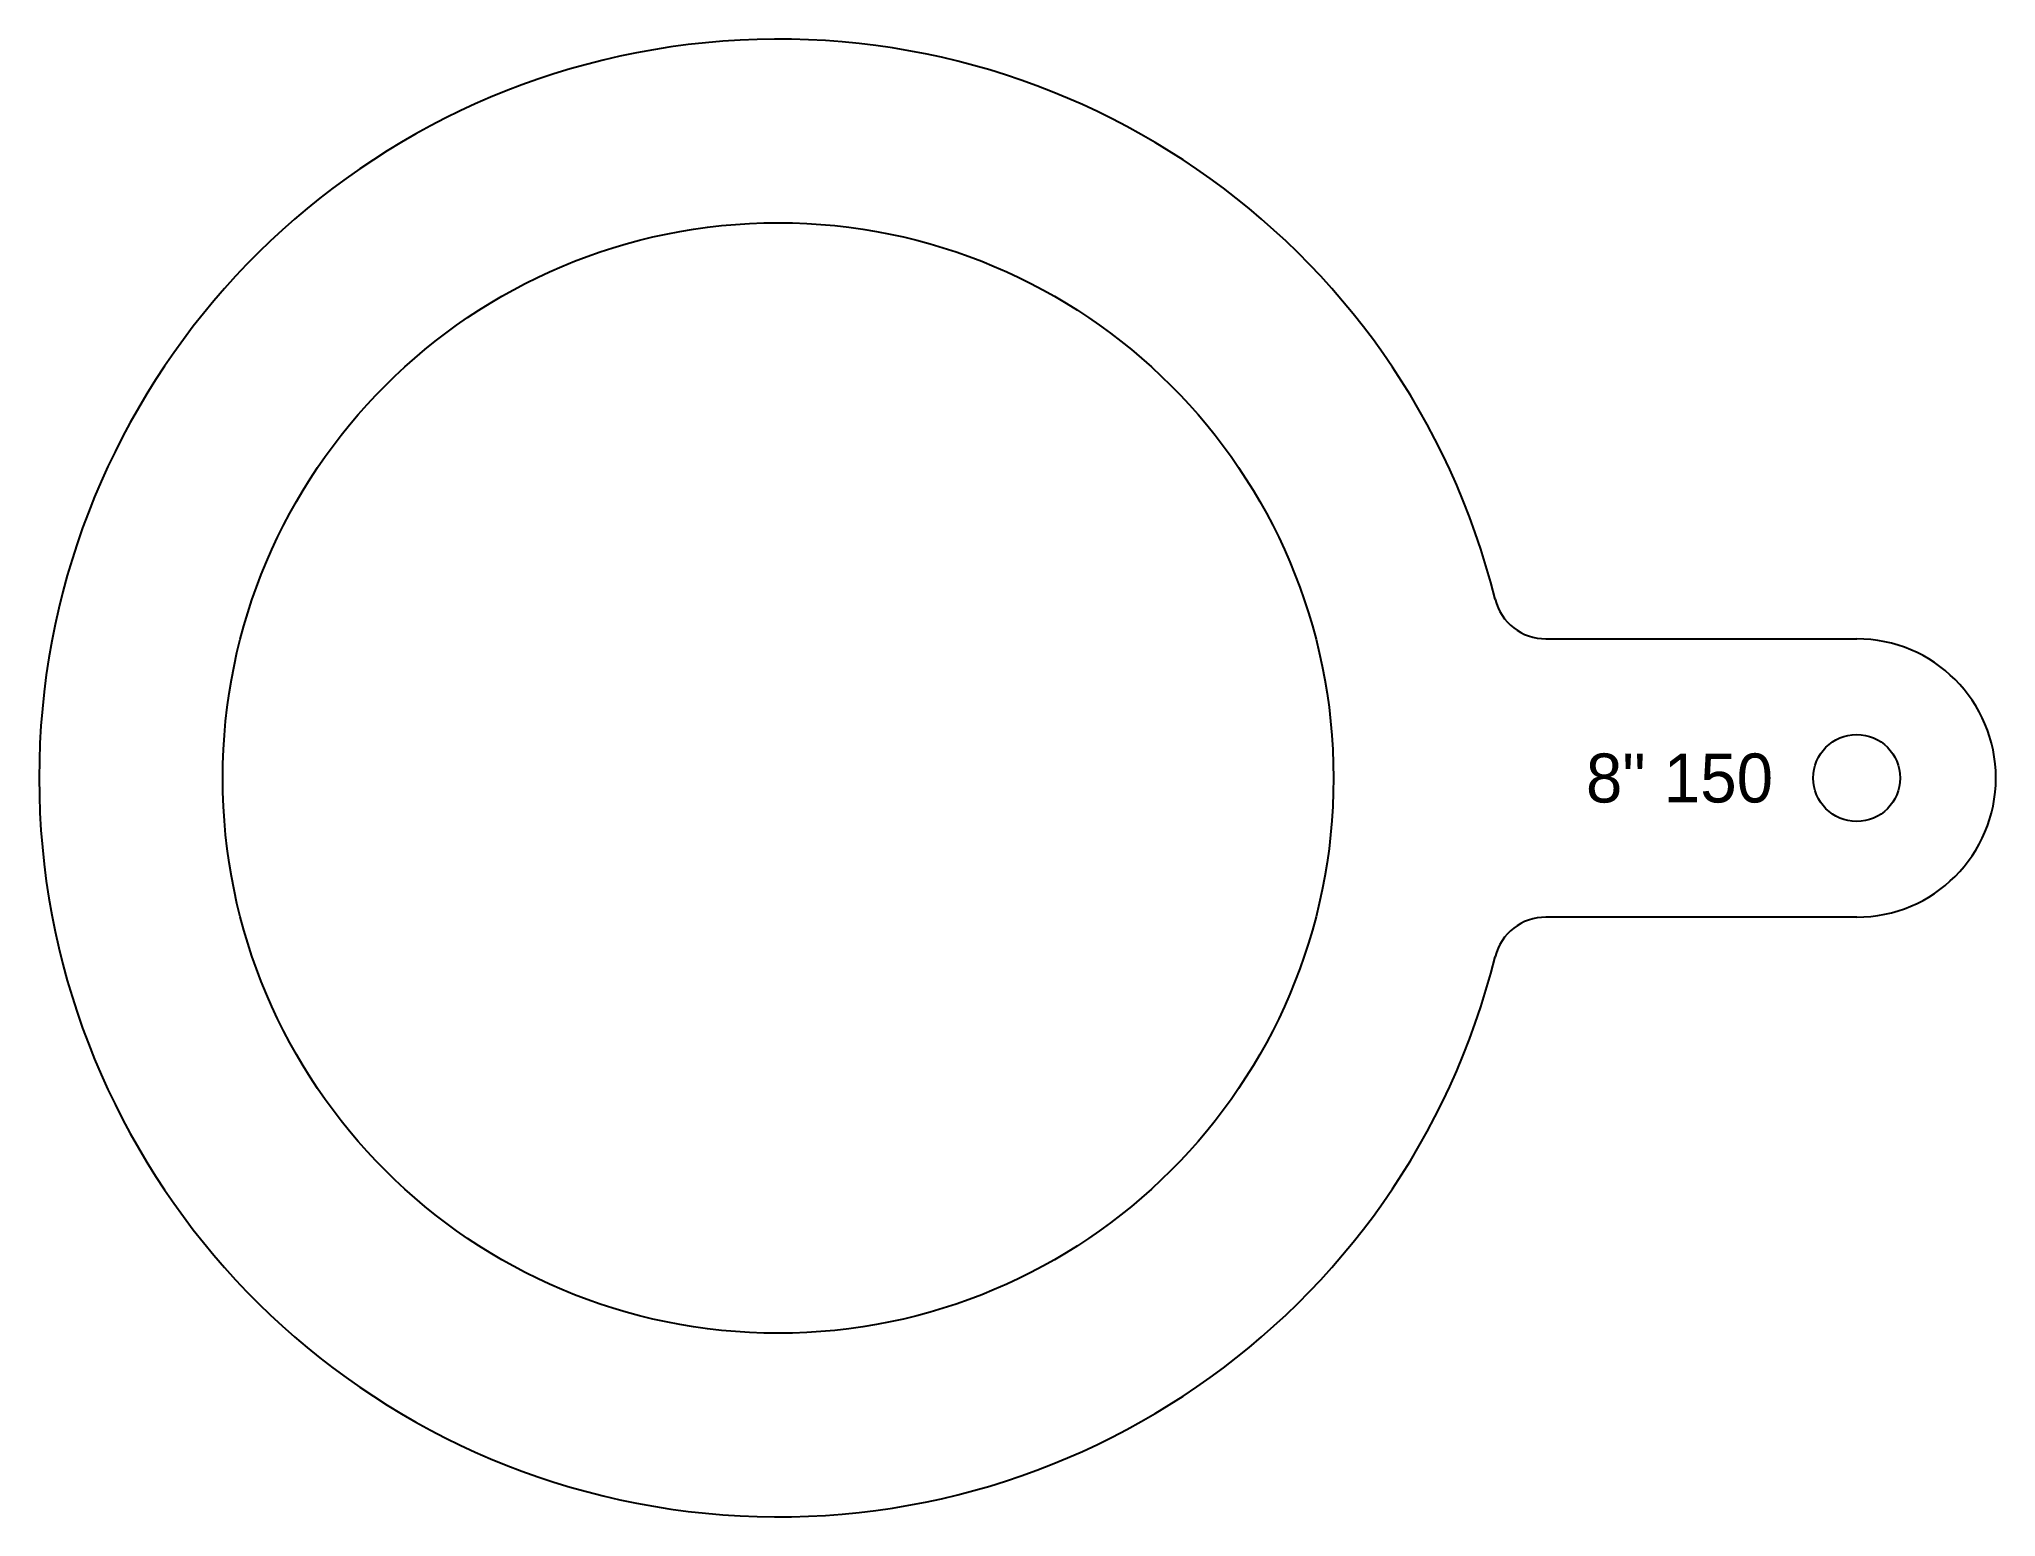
# Model space of a CAD drawing. Header units: inches. Extents: x -5.3 to 8.8, y -5.3 to 5.3.
import ezdxf
from ezdxf.enums import TextEntityAlignment as Align

# ---------------------------------------------------------------- set-up
doc = ezdxf.new("R2010")
doc.units = ezdxf.units.IN
doc.header["$MEASUREMENT"] = 0
doc.layers.add('CUT', color=7, linetype='CONTINUOUS')
doc.layers.add('ETCH', color=1, linetype='CONTINUOUS')

msp = doc.modelspace()

# ---------------------------------------------------------------- linework, layer by layer
at = {"layer": 'CUT'}
for p, q in [((5.516212, 1), (7.75, 1)), ((7.75, -1), (5.516212, -1))]:
    msp.add_line(p, q, dxfattribs=at)
for centre, radius in [((0, 0), 3.9905), ((7.75, 0), 0.3125)]:
    msp.add_circle(centre, radius, dxfattribs=at)
for centre, radius, start, end in [((0, 0), 5.31, 13.996614, 346.003386), ((5.516212, 1.375), 0.375, 193.996614, 270), ((7.75, 0), 1, 270, 90), ((5.516212, -1.375), 0.375, 90, 166.003386)]:
    msp.add_arc(centre, radius, start, end, dxfattribs=at)

# ---------------------------------------------------------------- texts
at = {"layer": 'ETCH'}
msp.add_text('8" 150', height=0.351908, dxfattribs=at).set_placement((6.476856, 0), align=Align.MIDDLE_CENTER)

doc.saveas('drawing.dxf')
